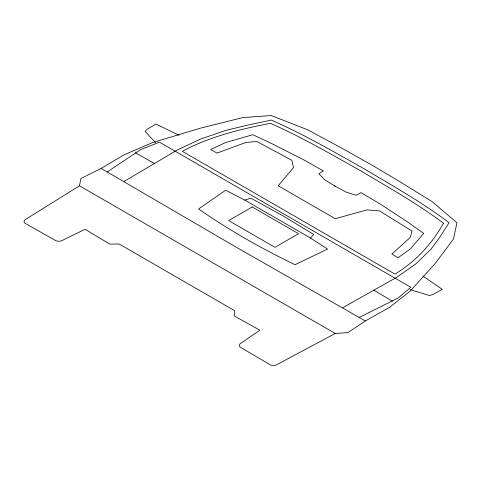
<?xml version="1.0" encoding="UTF-8"?>
<svg xmlns="http://www.w3.org/2000/svg" width="481" height="481" viewBox="0 0 481 481"><rect width="100%" height="100%" fill="white"/><g stroke="black" fill="none" stroke-linecap="round" stroke-linejoin="round"><path stroke-width="0.72" d="M79.485 185.804L80.898 178.535L101.112 168.416L124.387 154.654L152.411 142.665L200.018 128.277L242.995 117.544L271.23 115.536L307.66 129.792L344.997 149.934L371.5 164.869L397.366 180.171L432.257 201.725L456.95 222.757L453.469 239.057L434.878 263.871L409.956 291.36L389.195 307.539L365.35 320.977L347.823 332.642L335.239 333.465L276.797 364.706A4.93 2.85 0 0 1 269.925 364.616L240.632 347.402A4.93 2.85 0 0 1 240.38 343.572L259.908 330.213L234.283 315.981L234.397 310.54L119.192 244.023L109.764 244.089L85.107 229.299L61.977 240.566A4.93 2.85 0 0 1 55.339 240.422L25.523 223.515A4.93 2.85 0 0 1 25.361 219.546L79.485 185.804L335.239 333.465M310.534 238.059L313.75 234.457L283.099 215.903L250.968 198.208L244.727 200.066L225.667 190.223L198.569 209.007C229.136 230.128 261.598 248.575 295.051 264.706L327.585 249.062L310.534 238.059L244.727 200.066M107.227 171.988L140.771 149.549L159.47 142.166L410.828 287.283L398.034 298.076L359.175 317.448M124.158 181.409L176.918 150.204L200.246 139.159L225.986 130.363L247.084 125.228L271.326 120.07C303.469 134.157 333.856 151.804 364.43 168.951C393.127 186.099 422.36 202.537 449.098 222.703L440.163 236.7L431.271 248.881L416.035 263.738L396.897 277.212L342.851 307.666M409.992 289.544L429.503 295.575L433.459 294.246L442.201 289.315L422.847 276.028M178.962 135.227L155.946 124.05L147.414 129.094L145.106 131.379L155.549 142.647M334.542 185.858L346.061 192.057L356.205 195.298L360.972 192.61L380.369 204.082L408.261 222.42L423.737 233.411L410.052 249.188L398.094 257.72L391.889 254.046L410.299 237.398L412.007 231.06L379.437 210.882L366.895 209.884L335.287 218.735L278.198 185.774L293.524 167.526L291.805 160.281L256.848 141.48L245.875 142.466L217.033 153.096L210.678 149.513L225.457 142.61L252.778 134.71L271.819 143.645L303.577 159.746L323.442 170.947L318.789 173.701L324.41 179.557L335.143 186.207M135.341 152.76L154.419 163.51M365.35 320.977L232.576 245.076L101.112 168.416M373.851 290.199L392.472 301.214M443.5 223.238C431.836 243.975 415.434 261.814 394.949 274.092L182.317 151.329C209.698 136.58 240.103 129.239 270.4 123.298C301.659 137.049 331.175 154.317 360.942 170.965C388.876 187.704 417.418 203.637 443.5 223.238M252.224 206.98L228.661 220.587L274.994 247.336L298.557 233.73L252.224 206.98"/></g></svg>
